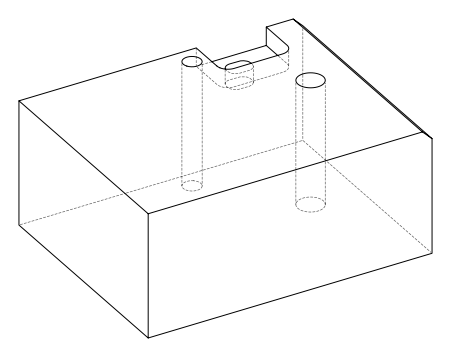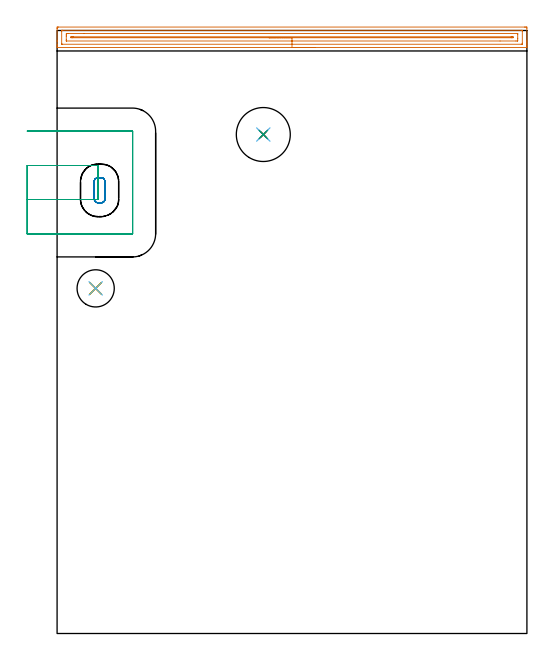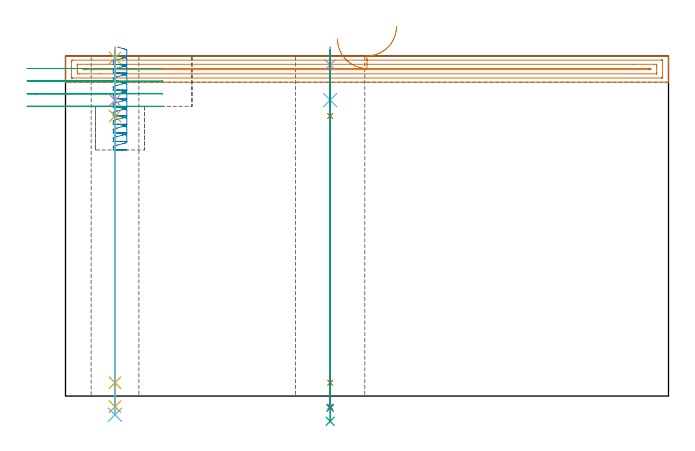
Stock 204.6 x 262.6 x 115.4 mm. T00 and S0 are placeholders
(PLAN: 12 operations, 10 tool changes, 13.5 min)
(1 AREA_MILL | FG_CHAMFER_SURFACE | UGT0205_001 | 6.71 min | 8106 mm3)
(2 MILL_RECTANGULAR_POCKET | POCKET_RECTANGULAR_STRAIGHT | NXT0201_011 | Follow Part, ap 3, ae 75% | 1.66 min | 10538 mm3)
(3 MILL_SLOT | SLOT_PARTIAL_RECTANGULAR | UGT0201_104 | Follow Part, ap 5, ae 75% | 2.29 min | 41145 mm3)
(4 SPOT_DRILL | STEP1HOLE | NXT0321_9005460120000 | 0.05 min | 185 mm3)
(5 SPOT_DRILL_1 | STEP1HOLE_1 | NXT0321_9005460120000 | 0.03 min | 3 mm3)
(6 DRILL_BLIND_HOLE_INTO_CENTER | STEP1HOLE | NXT0301_127 | 0.07 min | 962 mm3)
(7 GUN_DRILL_THROUGH_HOLE | STEP1HOLE | UGT0307_006 | 0.56 min | 6422 mm3)
(8 DRILL_TO_ENLARGE_THROUGH_HOLE | STEP1HOLE | NXT0301_104 | 0.49 min | 10177 mm3)
(9 DRILL_TO_ENLARGE_THROUGH_HOLE_1 | STEP1HOLE | UGT0301_056 | 0.51 min | 32283 mm3)
(10 DRILL_BLIND_HOLE_INTO_CENTER_1 | STEP1HOLE_1 | NXT0301_127 | 0.07 min | 1103 mm3)
(11 GUN_DRILL_THROUGH_HOLE_1 | STEP1HOLE_1 | UGT0307_006 | 0.56 min | 6419 mm3)
(12 DRILL_TO_ENLARGE_THROUGH_HOLE_2 | STEP1HOLE_1 | UGT0301_286 | 0.5 min | 16237 mm3)
(TOOL UGT0205_001 | Chamfer Mill 20 x 3 x 45 deg. | D20 FL50 Z2)
(TOOL NXT0201_011 | ENDMILL 12mm [2P460-1200-NA 1630] | D12 FL38 Z6)
(TOOL UGT0201_104 | End Mill 20 mm | D20 FL22 Z2)
(TOOL NXT0321_9005460120000 | NC Spot Drill, 142deg, 12mm, Carbide, Uncoated | D12 PA142 FL30 Z2)
(TOOL NXT0301_127 | Carbide Drill 10mm [861.1-1000-030A1-GP GC34] | D10 PA150 FL31.2 Z2)
(TOOL UGT0307_006 | Gun Drill 9 mm | D9 PA130 FL24 Z1)
(TOOL NXT0301_104 | Carbide Drill 14mm [860.1-1400-112A1-MM 2214] | D14 PA140 FL123 Z2)
(TOOL UGT0301_056 | Twist Drill 23.5 mm | D23.5 PA118 FL155 Z2)
(TOOL UGT0301_286 | Twist Drill 16.2 mm | D16.2 PA118 FL125 Z2)
(OP 1 AREA_MILL)
G17 G21 G94 G90
T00 M6
G54
G17 G0 G90 X112.3 Y255.2 S1061 M3
G43 Z125.4 H0
G94 G1 X112.262 Z124.528 F250.
X112.148 Z123.663
X111.959 Z122.812
X111.697 Z121.98
X111.363 Z121.174
X110.96 Z120.4
X110.492 Z119.664
X109.96 Z118.972
X109.371 Z118.329
X108.728 Z117.739
X108.036 Z117.208
X107.3 Z116.74
X106.526 Z116.337
X105.72 Z116.003
X104.888 Z115.741
X104.036 Z115.552
X103.172 Z115.438
X102.3 Z115.4
X0.154
X0.007 Y255.202 Z115.388
X0. Y255.212 Z115.379
Y255.529 Z115.07
Y255.947 Z114.652
Y256.559 Z114.036
Y257.748 Z112.849
Y258.325 Z112.269
Y263.336 Z107.261
X0.003 Y263.624 Z106.973
X0.009 Y264.091 Z106.506
X0.125 Y264.095 Z106.503
X0.601 Y264.1 Z106.5
X203.519
X203.999 Y264.099 Z106.501
X204.475 Y264.095 Z106.503
X204.591 Y264.092 Z106.506
X204.6 Y263.624 Z106.973
Y258.325 Z112.269
Y257.748 Z112.849
Y257.442 Z113.154
Y256.865 Z113.731
Y256.559 Z114.036
Y255.947 Z114.652
Y255.529 Z115.07
Y255.212 Z115.379
X204.593 Y255.202 Z115.388
X204.446 Y255.2 Z115.4
X102.3
Y256.614 Z113.986
X2.385 Y256.615 Z113.985
X2.327 Y256.616 Z113.984
X2.01 Y256.625 Z113.975
X2.006 Y256.724 Z113.876
X2.001 Y256.939 Z113.661
Y262.238 Z108.362
X2.007 Y262.62 Z107.98
X2.01 Y262.668 Z107.932
X2.024 Y262.679 Z107.921
X2.072 Y262.682 Z107.918
X2.176 Y262.684 Z107.916
X2.385 Y262.686 Z107.914
X2.441
X202.215 Y262.685 Z107.915
X202.273 Y262.684 Z107.916
X202.59 Y262.675 Z107.925
X202.594 Y262.576 Z108.024
X202.599 Y262.361 Z108.239
Y257.062 Z113.538
X202.593 Y256.681 Z113.919
X202.59 Y256.632 Z113.968
X202.576 Y256.621 Z113.979
X202.528 Y256.618 Z113.982
X202.424 Y256.616 Z113.984
X202.215 Y256.614 Z113.986
X202.159
X102.3
Y258.028 Z112.572
X4.069 Y258.029 Z112.571
X4.033 Y258.03 Z112.57
X4.014 Y258.032 Z112.568
X4.01 Y258.034 Z112.566
X4.007 Y258.047 Z112.553
X4.002 Y258.158 Z112.442
X4. Y258.325 Z112.275
Y258.492 Z112.108
Y260.092 Z110.508
Y260.259 Z110.341
X4.005 Y260.975 Z109.625
X4.009 Y261.133 Z109.467
X4.028 Y261.265 Z109.335
X4.169 Y261.266 Z109.334
X4.762 Y261.27 Z109.33
X11.74 Y261.271 Z109.329
X200.531
X200.567 Y261.27 Z109.33
X200.586 Y261.268 Z109.332
X200.59 Y261.266 Z109.334
X200.593 Y261.253 Z109.347
X200.598 Y261.142 Z109.458
X200.6 Y260.975 Z109.625
Y260.808 Z109.792
Y259.208 Z111.392
Y259.041 Z111.559
X200.595 Y258.325 Z112.275
X200.591 Y258.167 Z112.433
X200.572 Y258.035 Z112.565
X200.431 Y258.034 Z112.566
X199.838 Y258.029 Z112.571
X192.906 Y258.028 Z112.572
X102.3
Y259.443 Z111.157
X6.845
X6.607 Y259.444 Z111.156
X6.19 Y259.45 Z111.15
X6.01 Y259.459 Z111.141
X6.009 Y259.65 Z110.95
X6.01 Y259.841 Z110.759
X6.197 Y259.851 Z110.749
X6.426 Y259.854 Z110.746
X6.845 Y259.857 Z110.743
X7.082
X197.755
X197.993 Y259.856 Z110.744
X198.41 Y259.85 Z110.75
X198.59 Y259.841 Z110.759
X198.591 Y259.65 Z110.95
X198.59 Y259.459 Z111.141
X198.403 Y259.449 Z111.151
X197.991 Y259.445 Z111.155
X197.755 Y259.443 Z111.157
X102.3
X101.428 Z111.195
X100.564 Z111.309
X99.712 Z111.498
X98.88 Z111.76
X98.074 Z112.094
X97.3 Z112.497
X96.564 Z112.966
X95.872 Z113.497
X95.229 Z114.086
X94.64 Z114.729
X94.108 Z115.422
X93.64 Z116.157
X93.237 Z116.931
X92.903 Z117.737
X92.641 Z118.569
X92.452 Z119.421
X92.338 Z120.286
X92.3 Z121.157
G0 Z125.4
M5
M2
(OP 2 MILL_RECTANGULAR_POCKET)
G17 G21 G94 G90
T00 M6
G54
G17 G0 G90 X17.662 Y187.6 S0 M3
G43 Z125.4 H1
Z118.4
G94 G1 X19.423 Z117.928 F250.
X19.72 Y187.655 Z117.847
X20. Y187.768 Z117.766
X20.252 Y187.934 Z117.685
X20.466 Y188.148 Z117.604
X20.632 Y188.4 Z117.523
X20.745 Y188.68 Z117.442
X20.8 Y188.977 Z117.361
Y197.023 Z115.206
X20.745 Y197.32 Z115.125
X20.632 Y197.6 Z115.044
X20.466 Y197.852 Z114.963
X20.252 Y198.066 Z114.882
X20. Y198.232 Z114.801
X19.72 Y198.345 Z114.72
X19.423 Y198.4 Z114.639
X17.577 Z114.144
X17.28 Y198.345 Z114.064
X17. Y198.232 Z113.983
X16.748 Y198.066 Z113.902
X16.534 Y197.852 Z113.821
X16.368 Y197.6 Z113.74
X16.255 Y197.32 Z113.659
X16.2 Y197.023 Z113.578
Y196.9 Z113.545
Y193. Z112.5
Y189.1 F500.
G3 X17.7 Y187.6 R1.5
G1 X19.3
G3 X20.8 Y189.1 R1.5
G1 Y196.9
G3 X19.3 Y198.4 R1.5
G1 X17.7
G3 X16.2 Y196.9 R1.5
G1 Y193.
Y192.
G0 X17.662 Y187.6 Z115.5
G1 X19.423 Z115.028 F250.
X19.72 Y187.655 Z114.947
X20. Y187.768 Z114.866
X20.252 Y187.934 Z114.785
X20.466 Y188.148 Z114.704
X20.632 Y188.4 Z114.623
X20.745 Y188.68 Z114.542
X20.8 Y188.977 Z114.461
Y197.023 Z112.306
X20.745 Y197.32 Z112.225
X20.632 Y197.6 Z112.144
X20.466 Y197.852 Z112.063
X20.252 Y198.066 Z111.982
X20. Y198.232 Z111.901
X19.72 Y198.345 Z111.82
X19.423 Y198.4 Z111.739
X17.577 Z111.244
X17.28 Y198.345 Z111.164
X17. Y198.232 Z111.083
X16.748 Y198.066 Z111.002
X16.534 Y197.852 Z110.921
X16.368 Y197.6 Z110.84
X16.255 Y197.32 Z110.759
X16.2 Y197.023 Z110.678
Y196.9 Z110.645
Y193. Z109.6
Y189.1 F500.
G3 X17.7 Y187.6 R1.5
G1 X19.3
G3 X20.8 Y189.1 R1.5
G1 Y196.9
G3 X19.3 Y198.4 R1.5
G1 X17.7
G3 X16.2 Y196.9 R1.5
G1 Y193.
Y192.
G0 X17.662 Y187.6 Z112.6
G1 X19.423 Z112.128 F250.
X19.72 Y187.655 Z112.047
X20. Y187.768 Z111.966
X20.252 Y187.934 Z111.885
X20.466 Y188.148 Z111.804
X20.632 Y188.4 Z111.723
X20.745 Y188.68 Z111.642
X20.8 Y188.977 Z111.561
Y197.023 Z109.406
X20.745 Y197.32 Z109.325
X20.632 Y197.6 Z109.244
X20.466 Y197.852 Z109.163
X20.252 Y198.066 Z109.082
X20. Y198.232 Z109.001
X19.72 Y198.345 Z108.92
X19.423 Y198.4 Z108.839
X17.577 Z108.345
X17.28 Y198.345 Z108.264
X17. Y198.232 Z108.183
X16.748 Y198.066 Z108.102
X16.534 Y197.852 Z108.021
X16.368 Y197.6 Z107.94
X16.255 Y197.32 Z107.859
X16.2 Y197.023 Z107.778
Y196.9 Z107.745
Y193. Z106.7
Y189.1 F500.
G3 X17.7 Y187.6 R1.5
G1 X19.3
G3 X20.8 Y189.1 R1.5
G1 Y196.9
G3 X19.3 Y198.4 R1.5
G1 X17.7
G3 X16.2 Y196.9 R1.5
G1 Y193.
Y192.
G0 X17.662 Y187.6 Z109.7
G1 X19.423 Z109.228 F250.
X19.72 Y187.655 Z109.147
X20. Y187.768 Z109.066
X20.252 Y187.934 Z108.985
X20.466 Y188.148 Z108.904
X20.632 Y188.4 Z108.823
X20.745 Y188.68 Z108.742
X20.8 Y188.977 Z108.661
Y197.023 Z106.506
X20.745 Y197.32 Z106.425
X20.632 Y197.6 Z106.344
X20.466 Y197.852 Z106.263
X20.252 Y198.066 Z106.182
X20. Y198.232 Z106.101
X19.72 Y198.345 Z106.02
X19.423 Y198.4 Z105.939
X17.577 Z105.445
X17.28 Y198.345 Z105.364
X17. Y198.232 Z105.283
X16.748 Y198.066 Z105.202
X16.534 Y197.852 Z105.121
X16.368 Y197.6 Z105.04
X16.255 Y197.32 Z104.959
X16.2 Y197.023 Z104.878
Y196.9 Z104.845
Y193. Z103.8
Y189.1 F500.
G3 X17.7 Y187.6 R1.5
G1 X19.3
G3 X20.8 Y189.1 R1.5
G1 Y196.9
G3 X19.3 Y198.4 R1.5
G1 X17.7
G3 X16.2 Y196.9 R1.5
G1 Y193.
Y192.
G0 X17.662 Y187.6 Z106.8
G1 X19.423 Z106.328 F250.
X19.72 Y187.655 Z106.247
X20. Y187.768 Z106.166
X20.252 Y187.934 Z106.085
X20.466 Y188.148 Z106.004
X20.632 Y188.4 Z105.923
X20.745 Y188.68 Z105.842
X20.8 Y188.977 Z105.761
Y197.023 Z103.606
X20.745 Y197.32 Z103.525
X20.632 Y197.6 Z103.444
X20.466 Y197.852 Z103.363
X20.252 Y198.066 Z103.282
X20. Y198.232 Z103.201
X19.72 Y198.345 Z103.12
X19.423 Y198.4 Z103.039
X17.577 Z102.545
X17.28 Y198.345 Z102.464
X17. Y198.232 Z102.383
X16.748 Y198.066 Z102.302
X16.534 Y197.852 Z102.221
X16.368 Y197.6 Z102.14
X16.255 Y197.32 Z102.059
X16.2 Y197.023 Z101.978
Y196.9 Z101.945
Y193. Z100.9
Y189.1 F500.
G3 X17.7 Y187.6 R1.5
G1 X19.3
G3 X20.8 Y189.1 R1.5
G1 Y196.9
G3 X19.3 Y198.4 R1.5
G1 X17.7
G3 X16.2 Y196.9 R1.5
G1 Y193.
Y192.
G0 X17.662 Y187.6 Z103.9
G1 X19.423 Z103.428 F250.
X19.72 Y187.655 Z103.347
X20. Y187.768 Z103.266
X20.252 Y187.934 Z103.185
X20.466 Y188.148 Z103.104
X20.632 Y188.4 Z103.023
X20.745 Y188.68 Z102.942
X20.8 Y188.977 Z102.861
Y197.023 Z100.706
X20.745 Y197.32 Z100.625
X20.632 Y197.6 Z100.544
X20.466 Y197.852 Z100.463
X20.252 Y198.066 Z100.382
X20. Y198.232 Z100.301
X19.72 Y198.345 Z100.22
X19.423 Y198.4 Z100.139
X17.577 Z99.645
X17.28 Y198.345 Z99.564
X17. Y198.232 Z99.483
X16.748 Y198.066 Z99.402
X16.534 Y197.852 Z99.321
X16.368 Y197.6 Z99.24
X16.255 Y197.32 Z99.159
X16.2 Y197.023 Z99.078
Y196.9 Z99.045
Y193. Z98.
Y189.1 F500.
G3 X17.7 Y187.6 R1.5
G1 X19.3
G3 X20.8 Y189.1 R1.5
G1 Y196.9
G3 X19.3 Y198.4 R1.5
G1 X17.7
G3 X16.2 Y196.9 R1.5
G1 Y193.
Y192.
G0 X17.662 Y187.6 Z101.
G1 X19.423 Z100.528 F250.
X19.72 Y187.655 Z100.447
X20. Y187.768 Z100.366
X20.252 Y187.934 Z100.285
X20.466 Y188.148 Z100.204
X20.632 Y188.4 Z100.123
X20.745 Y188.68 Z100.042
X20.8 Y188.977 Z99.961
Y197.023 Z97.806
X20.745 Y197.32 Z97.725
X20.632 Y197.6 Z97.644
X20.466 Y197.852 Z97.563
X20.252 Y198.066 Z97.482
X20. Y198.232 Z97.401
X19.72 Y198.345 Z97.32
X19.423 Y198.4 Z97.239
X17.577 Z96.745
X17.28 Y198.345 Z96.664
X17. Y198.232 Z96.583
X16.748 Y198.066 Z96.502
X16.534 Y197.852 Z96.421
X16.368 Y197.6 Z96.34
X16.255 Y197.32 Z96.259
X16.2 Y197.023 Z96.178
Y196.9 Z96.145
Y193. Z95.1
Y189.1 F500.
G3 X17.7 Y187.6 R1.5
G1 X19.3
G3 X20.8 Y189.1 R1.5
G1 Y196.9
G3 X19.3 Y198.4 R1.5
G1 X17.7
G3 X16.2 Y196.9 R1.5
G1 Y193.
Y192.
G0 X17.662 Y187.6 Z98.1
G1 X19.423 Z97.628 F250.
X19.72 Y187.655 Z97.547
X20. Y187.768 Z97.466
X20.252 Y187.934 Z97.385
X20.466 Y188.148 Z97.304
X20.632 Y188.4 Z97.223
X20.745 Y188.68 Z97.142
X20.8 Y188.977 Z97.061
Y197.023 Z94.906
X20.745 Y197.32 Z94.825
X20.632 Y197.6 Z94.744
X20.466 Y197.852 Z94.663
X20.252 Y198.066 Z94.582
X20. Y198.232 Z94.501
X19.72 Y198.345 Z94.42
X19.423 Y198.4 Z94.339
X17.577 Z93.845
X17.28 Y198.345 Z93.764
X17. Y198.232 Z93.683
X16.748 Y198.066 Z93.602
X16.534 Y197.852 Z93.521
X16.368 Y197.6 Z93.44
X16.255 Y197.32 Z93.359
X16.2 Y197.023 Z93.278
Y196.9 Z93.245
Y193. Z92.2
Y189.1 F500.
G3 X17.7 Y187.6 R1.5
G1 X19.3
G3 X20.8 Y189.1 R1.5
G1 Y196.9
G3 X19.3 Y198.4 R1.5
G1 X17.7
G3 X16.2 Y196.9 R1.5
G1 Y193.
Y192.
G0 X17.662 Y187.6 Z95.2
G1 X19.423 Z94.728 F250.
X19.72 Y187.655 Z94.647
X20. Y187.768 Z94.566
X20.252 Y187.934 Z94.485
X20.466 Y188.148 Z94.404
X20.632 Y188.4 Z94.323
X20.745 Y188.68 Z94.242
X20.8 Y188.977 Z94.161
Y197.023 Z92.006
X20.745 Y197.32 Z91.925
X20.632 Y197.6 Z91.844
X20.466 Y197.852 Z91.763
X20.252 Y198.066 Z91.682
X20. Y198.232 Z91.601
X19.72 Y198.345 Z91.52
X19.423 Y198.4 Z91.439
X17.577 Z90.945
X17.28 Y198.345 Z90.864
X17. Y198.232 Z90.783
X16.748 Y198.066 Z90.702
X16.534 Y197.852 Z90.621
X16.368 Y197.6 Z90.54
X16.255 Y197.32 Z90.459
X16.2 Y197.023 Z90.378
Y196.9 Z90.345
Y193. Z89.3
Y189.1 F500.
G3 X17.7 Y187.6 R1.5
G1 X19.3
G3 X20.8 Y189.1 R1.5
G1 Y196.9
G3 X19.3 Y198.4 R1.5
G1 X17.7
G3 X16.2 Y196.9 R1.5
G1 Y193.
Y192.
G0 X17.662 Y187.6 Z92.3
G1 X19.423 Z91.828 F250.
X19.72 Y187.655 Z91.747
X20. Y187.768 Z91.666
X20.252 Y187.934 Z91.585
X20.466 Y188.148 Z91.504
X20.632 Y188.4 Z91.423
X20.745 Y188.68 Z91.342
X20.8 Y188.977 Z91.261
Y197.023 Z89.106
X20.745 Y197.32 Z89.025
X20.632 Y197.6 Z88.944
X20.466 Y197.852 Z88.863
X20.252 Y198.066 Z88.782
X20. Y198.232 Z88.701
X19.72 Y198.345 Z88.62
X19.423 Y198.4 Z88.539
X17.577 Z88.045
X17.28 Y198.345 Z87.964
X17. Y198.232 Z87.883
X16.748 Y198.066 Z87.802
X16.534 Y197.852 Z87.721
X16.368 Y197.6 Z87.64
X16.255 Y197.32 Z87.559
X16.2 Y197.023 Z87.478
Y196.9 Z87.445
Y193. Z86.4
Y189.1 F500.
G3 X17.7 Y187.6 R1.5
G1 X19.3
G3 X20.8 Y189.1 R1.5
G1 Y196.9
G3 X19.3 Y198.4 R1.5
G1 X17.7
G3 X16.2 Y196.9 R1.5
G1 Y193.
Y192.
G0 X17.662 Y187.6 Z89.4
G1 X19.423 Z88.928 F250.
X19.72 Y187.655 Z88.847
X20. Y187.768 Z88.766
X20.252 Y187.934 Z88.685
X20.466 Y188.148 Z88.604
X20.632 Y188.4 Z88.523
X20.745 Y188.68 Z88.442
X20.8 Y188.977 Z88.361
Y197.023 Z86.206
X20.745 Y197.32 Z86.125
X20.632 Y197.6 Z86.044
X20.466 Y197.852 Z85.963
X20.252 Y198.066 Z85.882
X20. Y198.232 Z85.801
X19.72 Y198.345 Z85.72
X19.423 Y198.4 Z85.639
X17.577 Z85.145
X17.28 Y198.345 Z85.064
X17. Y198.232 Z84.983
X16.748 Y198.066 Z84.902
X16.534 Y197.852 Z84.821
X16.368 Y197.6 Z84.74
X16.255 Y197.32 Z84.659
X16.2 Y197.023 Z84.578
Y196.9 Z84.545
Y193. Z83.5
Y189.1 F500.
G3 X17.7 Y187.6 R1.5
G1 X19.3
G3 X20.8 Y189.1 R1.5
G1 Y196.9
G3 X19.3 Y198.4 R1.5
G1 X17.7
G3 X16.2 Y196.9 R1.5
G1 Y193.
Y192.
G0 Z125.4
M5
M2
(OP 3 MILL_SLOT)
G17 G21 G94 G90
T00 M6
G54
G17 G0 G90 X-13. Y189. S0 M3
G43 Z125.4 H0
Z111.125
G94 G1 X-10. F250.
X17.9 F500.
Y203.8
X-10.
X-13. F250.
Y174.
X-10.
X32.8 F500.
X32.855 Y174.005
X32.895 Y174.045
X32.9 Y174.1
Y218.7
X32.895 Y218.755
X32.855 Y218.795
X32.8 Y218.8
X-10.
X-13. F250.
G0 Y189. Z106.85
G1 X-10.
X17.9 F500.
Y203.8
X-10.
X-13. F250.
Y174.
X-10.
X32.8 F500.
X32.855 Y174.005
X32.895 Y174.045
X32.9 Y174.1
Y218.7
X32.895 Y218.755
X32.855 Y218.795
X32.8 Y218.8
X-10.
X-13. F250.
G0 Y189. Z102.575
G1 X-10.
X17.9 F500.
Y203.8
X-10.
X-13. F250.
Y174.
X-10.
X32.8 F500.
X32.855 Y174.005
X32.895 Y174.045
X32.9 Y174.1
Y218.7
X32.895 Y218.755
X32.855 Y218.795
X32.8 Y218.8
X-10.
X-13. F250.
G0 Y189. Z98.3
G1 X-10.
X17.9 F500.
Y203.8
X-10.
X-13. F250.
Y174.
X-10.
X32.8 F500.
X32.855 Y174.005
X32.895 Y174.045
X32.9 Y174.1
Y218.7
X32.895 Y218.755
X32.855 Y218.795
X32.8 Y218.8
X-10.
X-13. F250.
G0 Z125.4
M5
M2
(OP 4 SPOT_DRILL)
G17 G21 G94 G90
T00 M6
G54
G17 G0 G90 X89.8 Y217.3 S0 M3
G43 Z125.4 H0
G94 G81 G98 Z112.4 F250. R118.4
G80
M5
M2
(OP 5 SPOT_DRILL_1)
G17 G21 G94 G90
T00 M6
G54
G17 G0 G90 X16.8 Y150.3 S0 M3
G43 Z125.4 H0
G94 G81 G98 Z114.703 F250. R118.4
G80
M5
M2
(OP 6 DRILL_BLIND_HOLE_INTO_CENTER)
G17 G21 G94 G90
T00 M6
G54
G17 G0 G90 X89.8 Y217.3 S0 M3
G43 Z125.4 H1
G94 G81 G98 Z100.4 F250. R117.4
G80
M5
M2
(OP 7 GUN_DRILL_THROUGH_HOLE)
G17 G21 G94 G90
T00 M6
G54
G17 G0 G90 X89.8 Y217.3 M8
G43 Z125.4 H0
Z110.852
S716 M3
G94 G1 Z95.007 F125. M26
G4 X.084
Z4.5 F250.
G4 X.084
Z-3.598 F125.
G4 X.084
M5
M9
G0 Z110.852
Z125.4
M2
(OP 8 DRILL_TO_ENLARGE_THROUGH_HOLE)
G17 G21 G94 G90
T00 M6
G54
G17 G0 G90 X89.8 Y217.3 S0 M3
G43 Z125.4 H1
G94 G73 G98 Z-4.048 F250. Q13.272 R117.4
G80
M5
M2
(OP 9 DRILL_TO_ENLARGE_THROUGH_HOLE_1)
G17 G21 G94 G90
T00 M6
G54
G17 G0 G90 X89.8 Y217.3 S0 M3
G43 Z125.4 H0
G94 G73 G98 Z-8.56 F250. Q20.66 R117.4
G80
M5
M2
(OP 10 DRILL_BLIND_HOLE_INTO_CENTER_1)
G17 G21 G94 G90
T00 M6
G54
G17 G0 G90 X16.8 Y150.3 S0 M3
G43 Z125.4 H1
G94 G81 G98 Z100.4 F250. R117.4
G80
M5
M2
(OP 11 GUN_DRILL_THROUGH_HOLE_1)
G17 G21 G94 G90
T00 M6
G54
G17 G0 G90 X16.8 Y150.3 M8
G43 Z125.4 H0
Z111.933
S716 M3
G94 G1 Z95.007 F125. M26
G4 X.084
Z4.5 F250.
G4 X.084
Z-3.598 F125.
G4 X.084
M5
M9
G0 Z111.933
Z125.4
M2
(OP 12 DRILL_TO_ENLARGE_THROUGH_HOLE_2)
G17 G21 G94 G90
T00 M6
G54
G17 G0 G90 X16.8 Y150.3 S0 M3
G43 Z125.4 H0
G94 G73 G98 Z-6.367 F250. Q15.221 R117.4
G80
M5
M2
